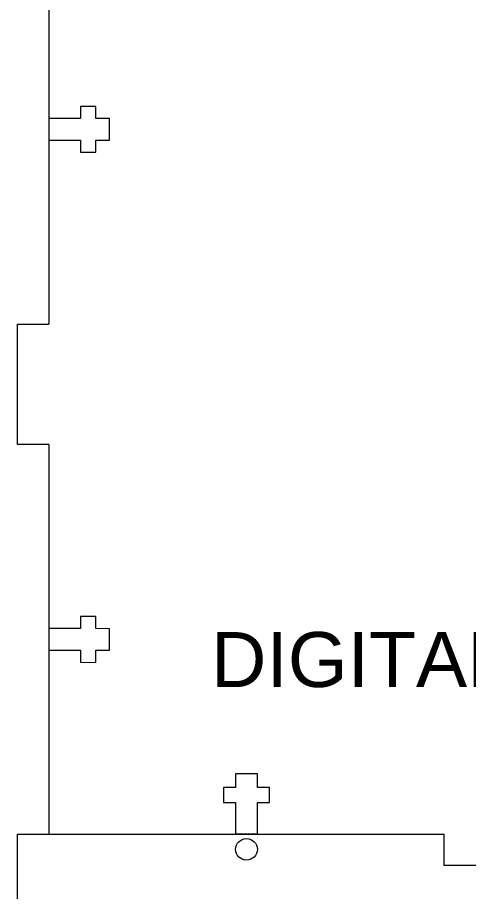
# Model space of a CAD drawing. Header units: inches. Extents: x 5.7 to 64.6, y 3.3 to 60.7.
# Drawn here: x 51.834 to 53.707, y 53.704 to 57.337 of the extents above; entities that cross this region are included whole.
import ezdxf

# ---------------------------------------------------------------- set-up
doc = ezdxf.new("R2010")
doc.units = ezdxf.units.IN
doc.header["$MEASUREMENT"] = 0
doc.layers.add('LASER BLACK', color=7, linetype='Continuous', lineweight=0, true_color=0x000000)
doc.layers.add('LASER MAGENTA', color=6, linetype='Continuous', lineweight=0, true_color=0xff00ff)
doc.styles.get("Standard").update_dxf_attribs({"font": 'Arial.ttf'})

msp = doc.modelspace()

# ---------------------------------------------------------------- linework, layer by layer
at = {"layer": 'LASER MAGENTA'}
for p, q in [((51.96422, 57.68218), (51.96422, 56.06218)), ((51.96422, 56.91718), (51.96422, 56.82718)), ((51.83422, 55.56218), (51.83422, 56.06218)), ((51.83422, 56.06218), (51.96422, 56.06218)), ((51.96422, 55.56218), (51.83422, 55.56218)), ((51.96422, 55.56218), (51.96422, 53.94218)), ((51.96422, 54.79718), (51.96422, 54.70718)), ((51.83422, 53.44218), (51.83422, 53.94218)), ((51.83422, 53.94218), (53.60622, 53.94218)), ((51.96422, 53.94218), (53.60622, 53.94218)), ((52.74022, 53.94218), (52.83022, 53.94218)), ((52.83022, 53.94218), (52.74022, 53.94218)), ((53.60622, 53.81218), (53.60622, 53.94218)), ((53.60622, 53.81218), (53.60622, 53.94218)), ((54.10622, 53.81218), (53.60622, 53.81218)), ((54.10622, 53.81218), (53.60622, 53.81218))]:
    msp.add_line(p, q, dxfattribs=at)
at = {"layer": 'LASER MAGENTA', "linetype": 'Continuous'}
for p, q in [((52.09627, 56.96705), (52.09622, 56.91705)), ((52.15927, 56.96698), (52.09627, 56.96705)), ((52.15922, 56.91698), (52.15927, 56.96698)), ((52.09622, 56.91705), (51.96422, 56.91718)), ((52.21622, 56.91693), (52.15922, 56.91698)), ((52.21613, 56.82693), (52.21622, 56.91693)), ((51.96413, 56.82718), (52.09613, 56.82705)), ((52.09613, 56.82705), (52.09608, 56.77705)), ((52.15908, 56.77698), (52.15913, 56.82698)), ((52.15913, 56.82698), (52.21613, 56.82693)), ((52.09608, 56.77705), (52.15908, 56.77698)), ((52.09627, 54.84705), (52.09622, 54.79705)), ((52.15927, 54.84698), (52.09627, 54.84705)), ((52.15922, 54.79698), (52.15927, 54.84698)), ((52.09622, 54.79705), (51.96422, 54.79718)), ((52.21622, 54.79693), (52.15922, 54.79698)), ((52.21613, 54.70693), (52.21622, 54.79693)), ((51.96413, 54.70718), (52.09613, 54.70705)), ((52.09613, 54.70705), (52.09608, 54.65705)), ((52.15908, 54.65698), (52.15913, 54.70698)), ((52.15913, 54.70698), (52.21613, 54.70693)), ((52.09608, 54.65705), (52.15908, 54.65698)), ((52.74022, 54.19418), (52.74022, 54.13718)), ((52.83022, 54.19418), (52.74022, 54.19418)), ((52.83022, 54.13718), (52.83022, 54.19418)), ((52.69022, 54.13718), (52.69022, 54.07418)), ((52.74022, 54.13718), (52.69022, 54.13718)), ((52.88022, 54.13718), (52.83022, 54.13718)), ((52.88022, 54.07418), (52.88022, 54.13718)), ((52.69022, 54.07418), (52.74022, 54.07418)), ((52.74022, 54.07418), (52.74022, 53.94218)), ((52.83022, 54.07418), (52.88022, 54.07418)), ((52.83022, 53.94218), (52.83022, 54.07418))]:
    msp.add_line(p, q, dxfattribs=at)
msp.add_circle((52.78522, 53.87968), 0.045, dxfattribs=at)

# ---------------------------------------------------------------- texts
at = {"layer": 'LASER BLACK'}
msp.add_text('DIGITAL MANUFACTURING', height=0.2285703, dxfattribs=at).set_placement((52.63748, 54.55428))

doc.saveas('drawing.dxf')
